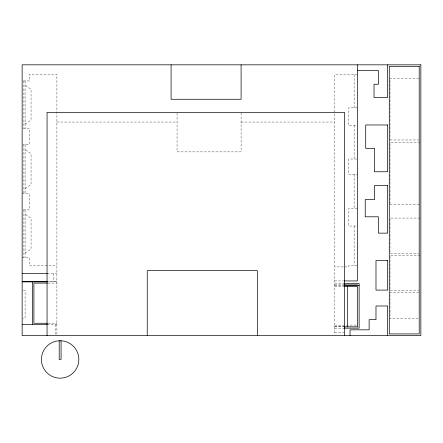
<?xml version="1.0" encoding="UTF-8"?>
<svg xmlns="http://www.w3.org/2000/svg" width="443" height="443" viewBox="0 0 443 443"><rect width="100%" height="100%" fill="white"/><g stroke="black" fill="none" stroke-linecap="round" stroke-linejoin="round"><path stroke-width="0.33" stroke-dasharray="2.21 1.66" d="M25.085 124.068L31.054 120.136L31.054 89.231L25.085 85.294M25.085 188.53L31.054 184.598L31.054 153.688L25.085 149.756M25.085 253.042L31.054 249.104L31.054 218.2L25.085 214.268M357.368 74.579L334.659 74.579L334.659 334.443M418.796 78.267L390.006 78.206L390.006 140.038M23.324 80.958L29.282 80.958L29.282 74.308L56.898 74.308L56.898 335.567M357.368 107.699L348.752 107.699L348.752 125.363L357.368 125.363M56.898 122.035L177.062 122.035M241.092 122.035L334.659 122.035M23.324 128.404L29.282 128.404L29.282 144.54L23.324 144.54M390.006 139.988L418.796 139.988M420.163 142.64L390.006 142.64L390.006 204.456M356.72 158.998L348.752 158.998L348.752 174.448L357.368 174.448M22.15 193.746L29.282 193.746L29.282 209.882L23.324 209.882M390.006 204.422L420.163 204.422M357.368 208.376L348.752 208.376L348.752 226.035L357.368 226.035M420.163 218.078L390.006 218.078L390.006 253.402L418.796 253.402M420.163 255.196L390.006 255.196L390.006 290.514L418.796 290.514M22.15 257.427L29.282 257.427L29.282 265.495L56.898 265.495M357.368 265.501L348.752 265.501L348.752 266.913L334.659 266.913M47.362 273.558L56.898 273.558M334.659 280.94L343.602 280.94M48.099 283.088L56.898 283.088M334.659 283.592L344.178 283.592M334.659 284.921L344.133 284.921M334.659 285.325L344.178 285.325M334.659 286.649L344.133 286.649M23.324 290.436L25.085 290.436L25.085 318.694L23.324 318.694M418.796 292.308L390.006 292.308L390.006 318.772L418.796 318.772M48.099 323.263L56.898 323.263M47.362 324.586L56.898 324.586M334.659 325.096L357.667 325.096M334.659 326.419L344.178 326.419M334.659 326.829L344.133 326.829M334.659 328.152L344.178 328.152M334.659 332.754L344.504 332.754M354.134 74.579L354.134 107.699M354.134 125.363L354.134 158.998M354.134 174.448L354.134 208.376M354.134 226.035L354.134 265.501M241.092 112.987L241.092 151.877L177.062 151.877L177.062 112.339M55.281 324.586L55.281 334.194M53.758 273.558L53.758 281.776M25.085 80.908L25.085 128.453M25.085 144.54L25.085 193.746M25.085 209.882L25.085 257.427M23.894 80.958L23.894 128.404M23.894 144.54L23.894 193.746M23.894 209.882L23.894 257.427M56.898 281.759L47.362 281.765L56.898 281.759"/><path stroke-width="0.66" d="M357.368 70.57L378.433 70.57L378.433 84.259L374.03 84.259L374.03 97.504L387.642 97.504L387.642 64.833M22.15 273.575L47.362 273.558M344.294 280.94L357.368 280.94L357.368 64.833M47.423 283.088L33.889 283.088L33.889 323.263L47.423 323.263M344.178 283.592L359.135 283.592L359.135 328.152L344.178 328.152M344.133 284.921L357.667 284.921M344.178 285.325L359.135 285.325M344.133 286.649L357.667 286.649L357.667 326.829L344.133 326.829M22.15 324.586L47.379 324.586M387.642 335.567L387.642 305.986L375.985 305.986L375.985 319.674L369.135 319.674L369.135 329.83L350.042 329.83L350.042 335.567M347.506 286.649L347.506 326.829M344.504 335.567L344.504 112.339L47.052 112.339L47.052 335.567M257.389 335.567L257.389 270.667L147.231 270.667L147.231 335.567M241.097 64.833L241.097 99.271L171.087 99.271L171.087 64.833M61.068 340.811L61.068 359.461L59.196 359.461L59.196 340.811M32.422 281.759L32.422 324.586M60.132 340.75L57.69 340.911A18.711 18.711 0 0 0 44.35 369.517A18.711 18.711 0 0 0 75.914 369.517A18.711 18.711 0 0 0 62.574 340.911L60.132 340.75M420.85 64.833L22.15 64.828L22.15 335.567L420.85 335.567L420.85 64.833M419.211 66.339L389.286 66.339L389.286 333.928L419.211 333.928L419.211 66.339M387.642 124.965L365.708 124.965L365.708 148.366L374.518 148.366L374.518 171.768L387.642 171.768L387.642 124.965M387.642 185.456L374.518 185.456L374.518 199.583L365.215 199.583L365.215 216.799L378.433 216.799L378.433 233.14L387.642 233.14L387.642 185.456M387.642 260.512L375.985 260.512L375.985 290.093L387.642 290.093L387.642 260.512M47.362 281.765L22.15 281.776L47.379 281.759"/></g></svg>
